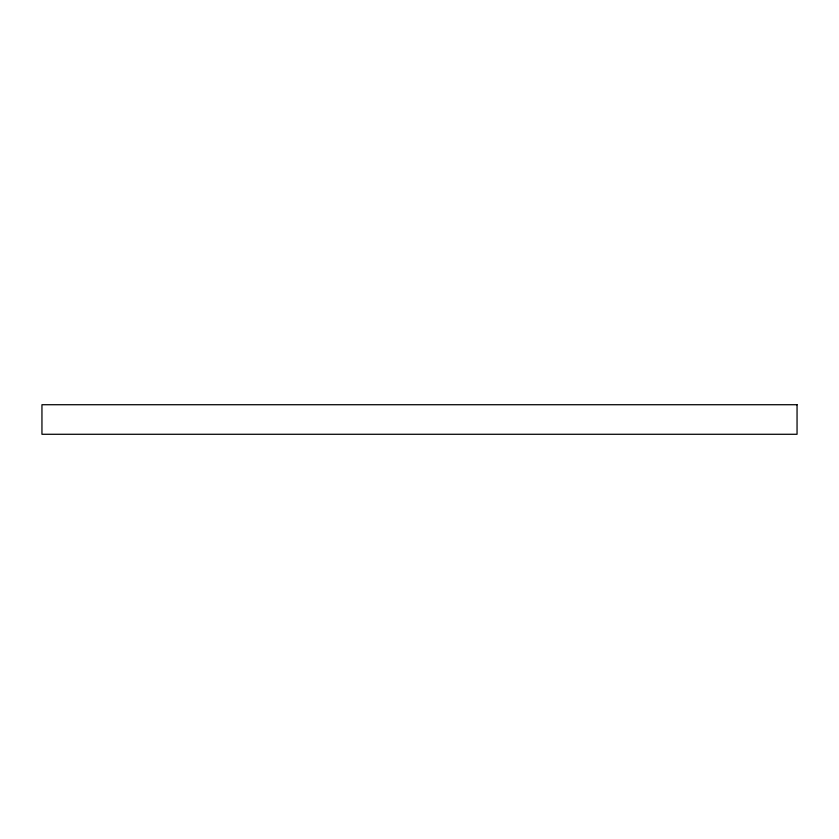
<?xml version="1.0" encoding="UTF-8"?>
<svg xmlns="http://www.w3.org/2000/svg" width="839" height="839" viewBox="0 0 839 839"><rect width="100%" height="100%" fill="white"/><g stroke="black" fill="none" stroke-linecap="round" stroke-linejoin="round"><path stroke-width="1.26" d="M797.05 404.723L41.95 404.723L41.95 434.277L797.05 434.277L797.05 404.723"/></g></svg>
